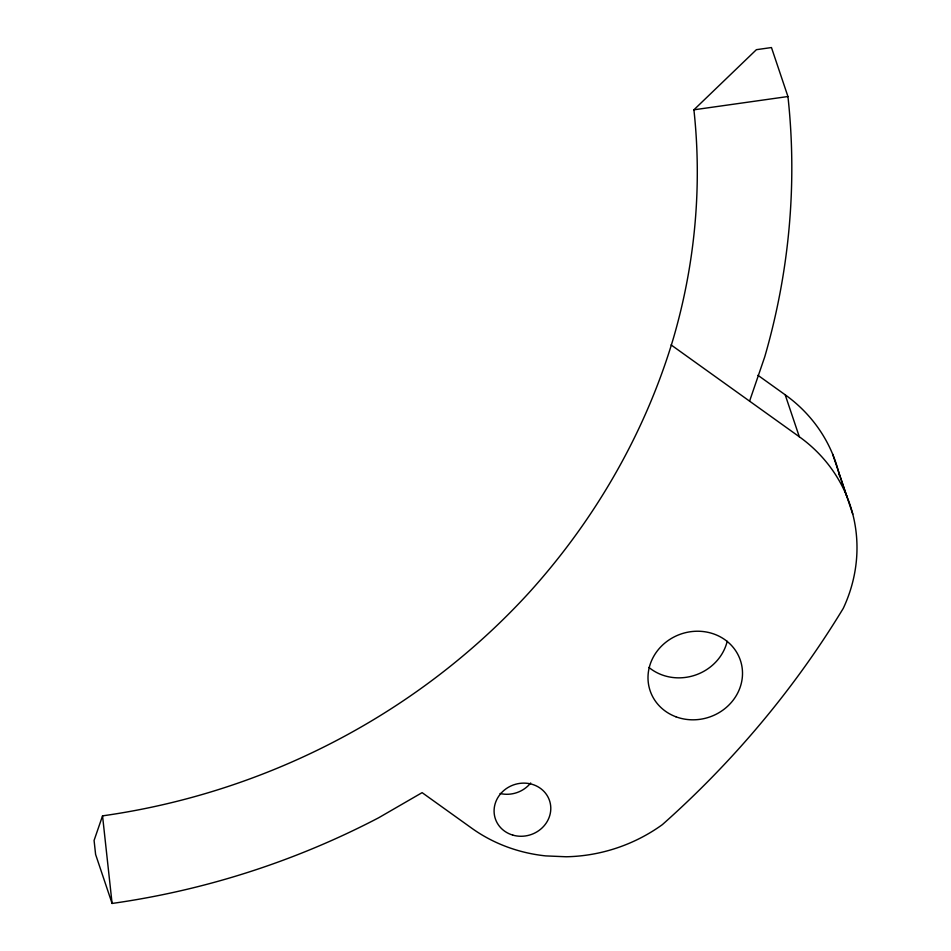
<?xml version="1.0" encoding="UTF-8"?>
<svg xmlns="http://www.w3.org/2000/svg" width="951" height="951" viewBox="0 0 951 951"><rect width="100%" height="100%" fill="white"/><g stroke="black" fill="none" stroke-linecap="round" stroke-linejoin="round"><path stroke-width="1.43" d="M749.578 401.144L764.747 356.827A761.965 702.432 -18.6 0 0 787.939 96.526L771.463 47.55L756.402 49.678L693.909 109.805A666.722 614.631 -18.6 0 1 673.605 337.557C645.515 432.479 594.957 519.983 528.53 593.234A666.722 614.631 -18.6 0 1 102.542 815.863L94.078 840.446L95.611 854.473L112.087 903.45A761.965 702.432 -18.6 0 0 378.676 817.765L422.113 792.647L471.827 828.262A157.735 145.408 -18.6 0 0 545.743 855.9L566.13 856.768A157.735 145.408 -18.6 0 0 662.324 824.66C732.864 762.048 794.347 689.035 843.275 608.343A157.735 145.408 -18.6 0 0 799.315 436.771L785.181 394.796L757.947 375.288M693.909 109.805L787.939 96.526M671.097 344.916L799.315 436.771M832.624 454.102L846.747 496.077M838.639 472.148L852.762 514.122M102.542 815.863L112.087 903.45M530.682 782.994A28.578 26.343 -18.6 0 1 500.048 793.491M727.194 641.307A47.621 43.901 -18.6 0 1 648.951 667.447M785.181 394.796A157.735 145.408 -18.6 0 1 839.662 476.415M512.767 835.097A28.578 26.343 -18.6 0 0 550.356 803.761A28.578 26.343 -18.6 0 0 504.185 790.222A28.578 26.343 -18.6 0 0 512.767 835.097M675.911 716.781A47.621 43.901 -18.6 0 0 742.267 668.862A47.621 43.901 -18.6 0 0 667.578 640.938A47.621 43.901 -18.6 0 0 675.911 716.781"/></g></svg>
